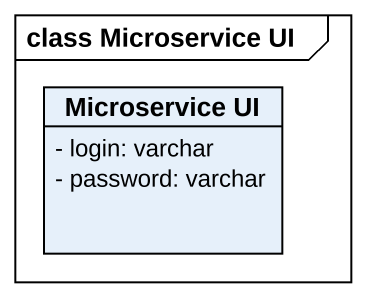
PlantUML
@startuml
mainframe class Microservice UI
hide circle
hide empty members
skinparam classAttributeIconSize 0
class "Microservice UI" as Microservice_UI {
  - login: varchar
  - password: varchar
}
@enduml
